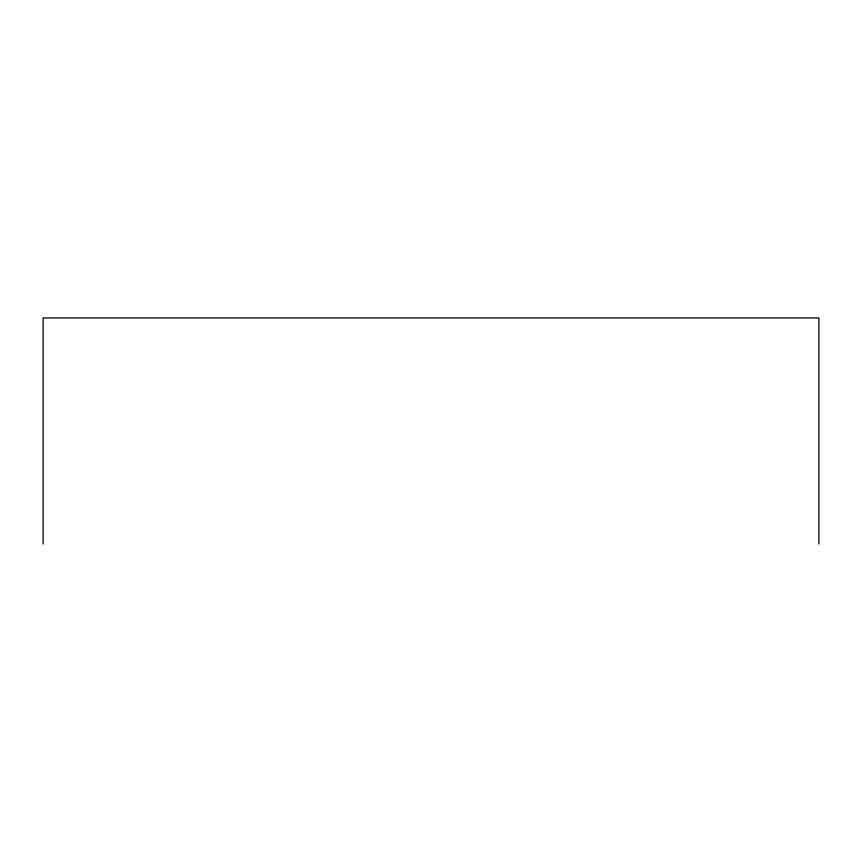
<?xml version="1.0" encoding="UTF-8"?>
<svg xmlns="http://www.w3.org/2000/svg" width="862" height="862" viewBox="0 0 862 862"><rect width="100%" height="100%" fill="white"/><g stroke="black" fill="none" stroke-linecap="round" stroke-linejoin="round"><path stroke-width="1.29" d="M818.9 544.041L818.9 317.959L43.1 317.959L43.1 544.041"/></g></svg>
